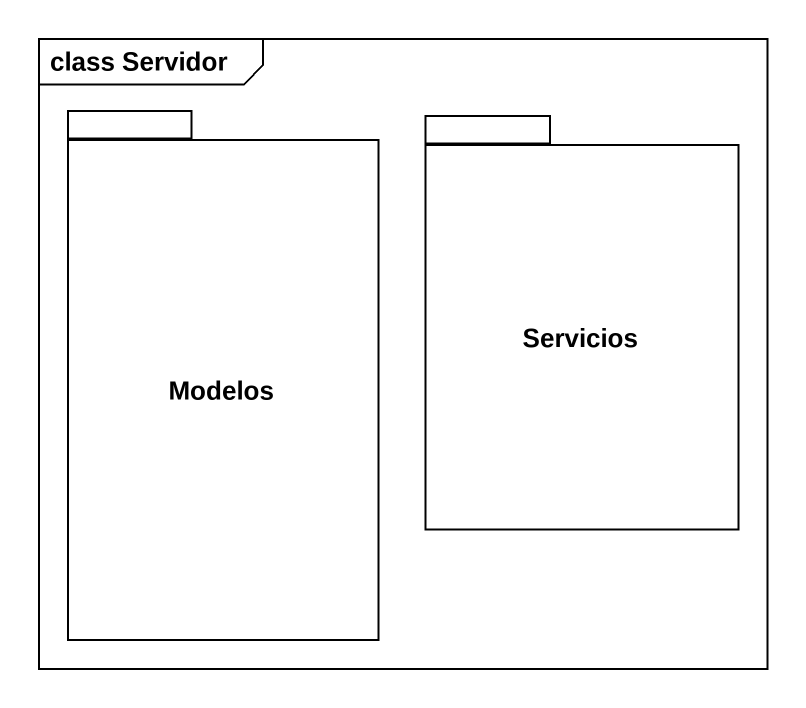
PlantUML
@startuml
mainframe class Servidor
package Modelos {
}
package Servicios {
}
@enduml
